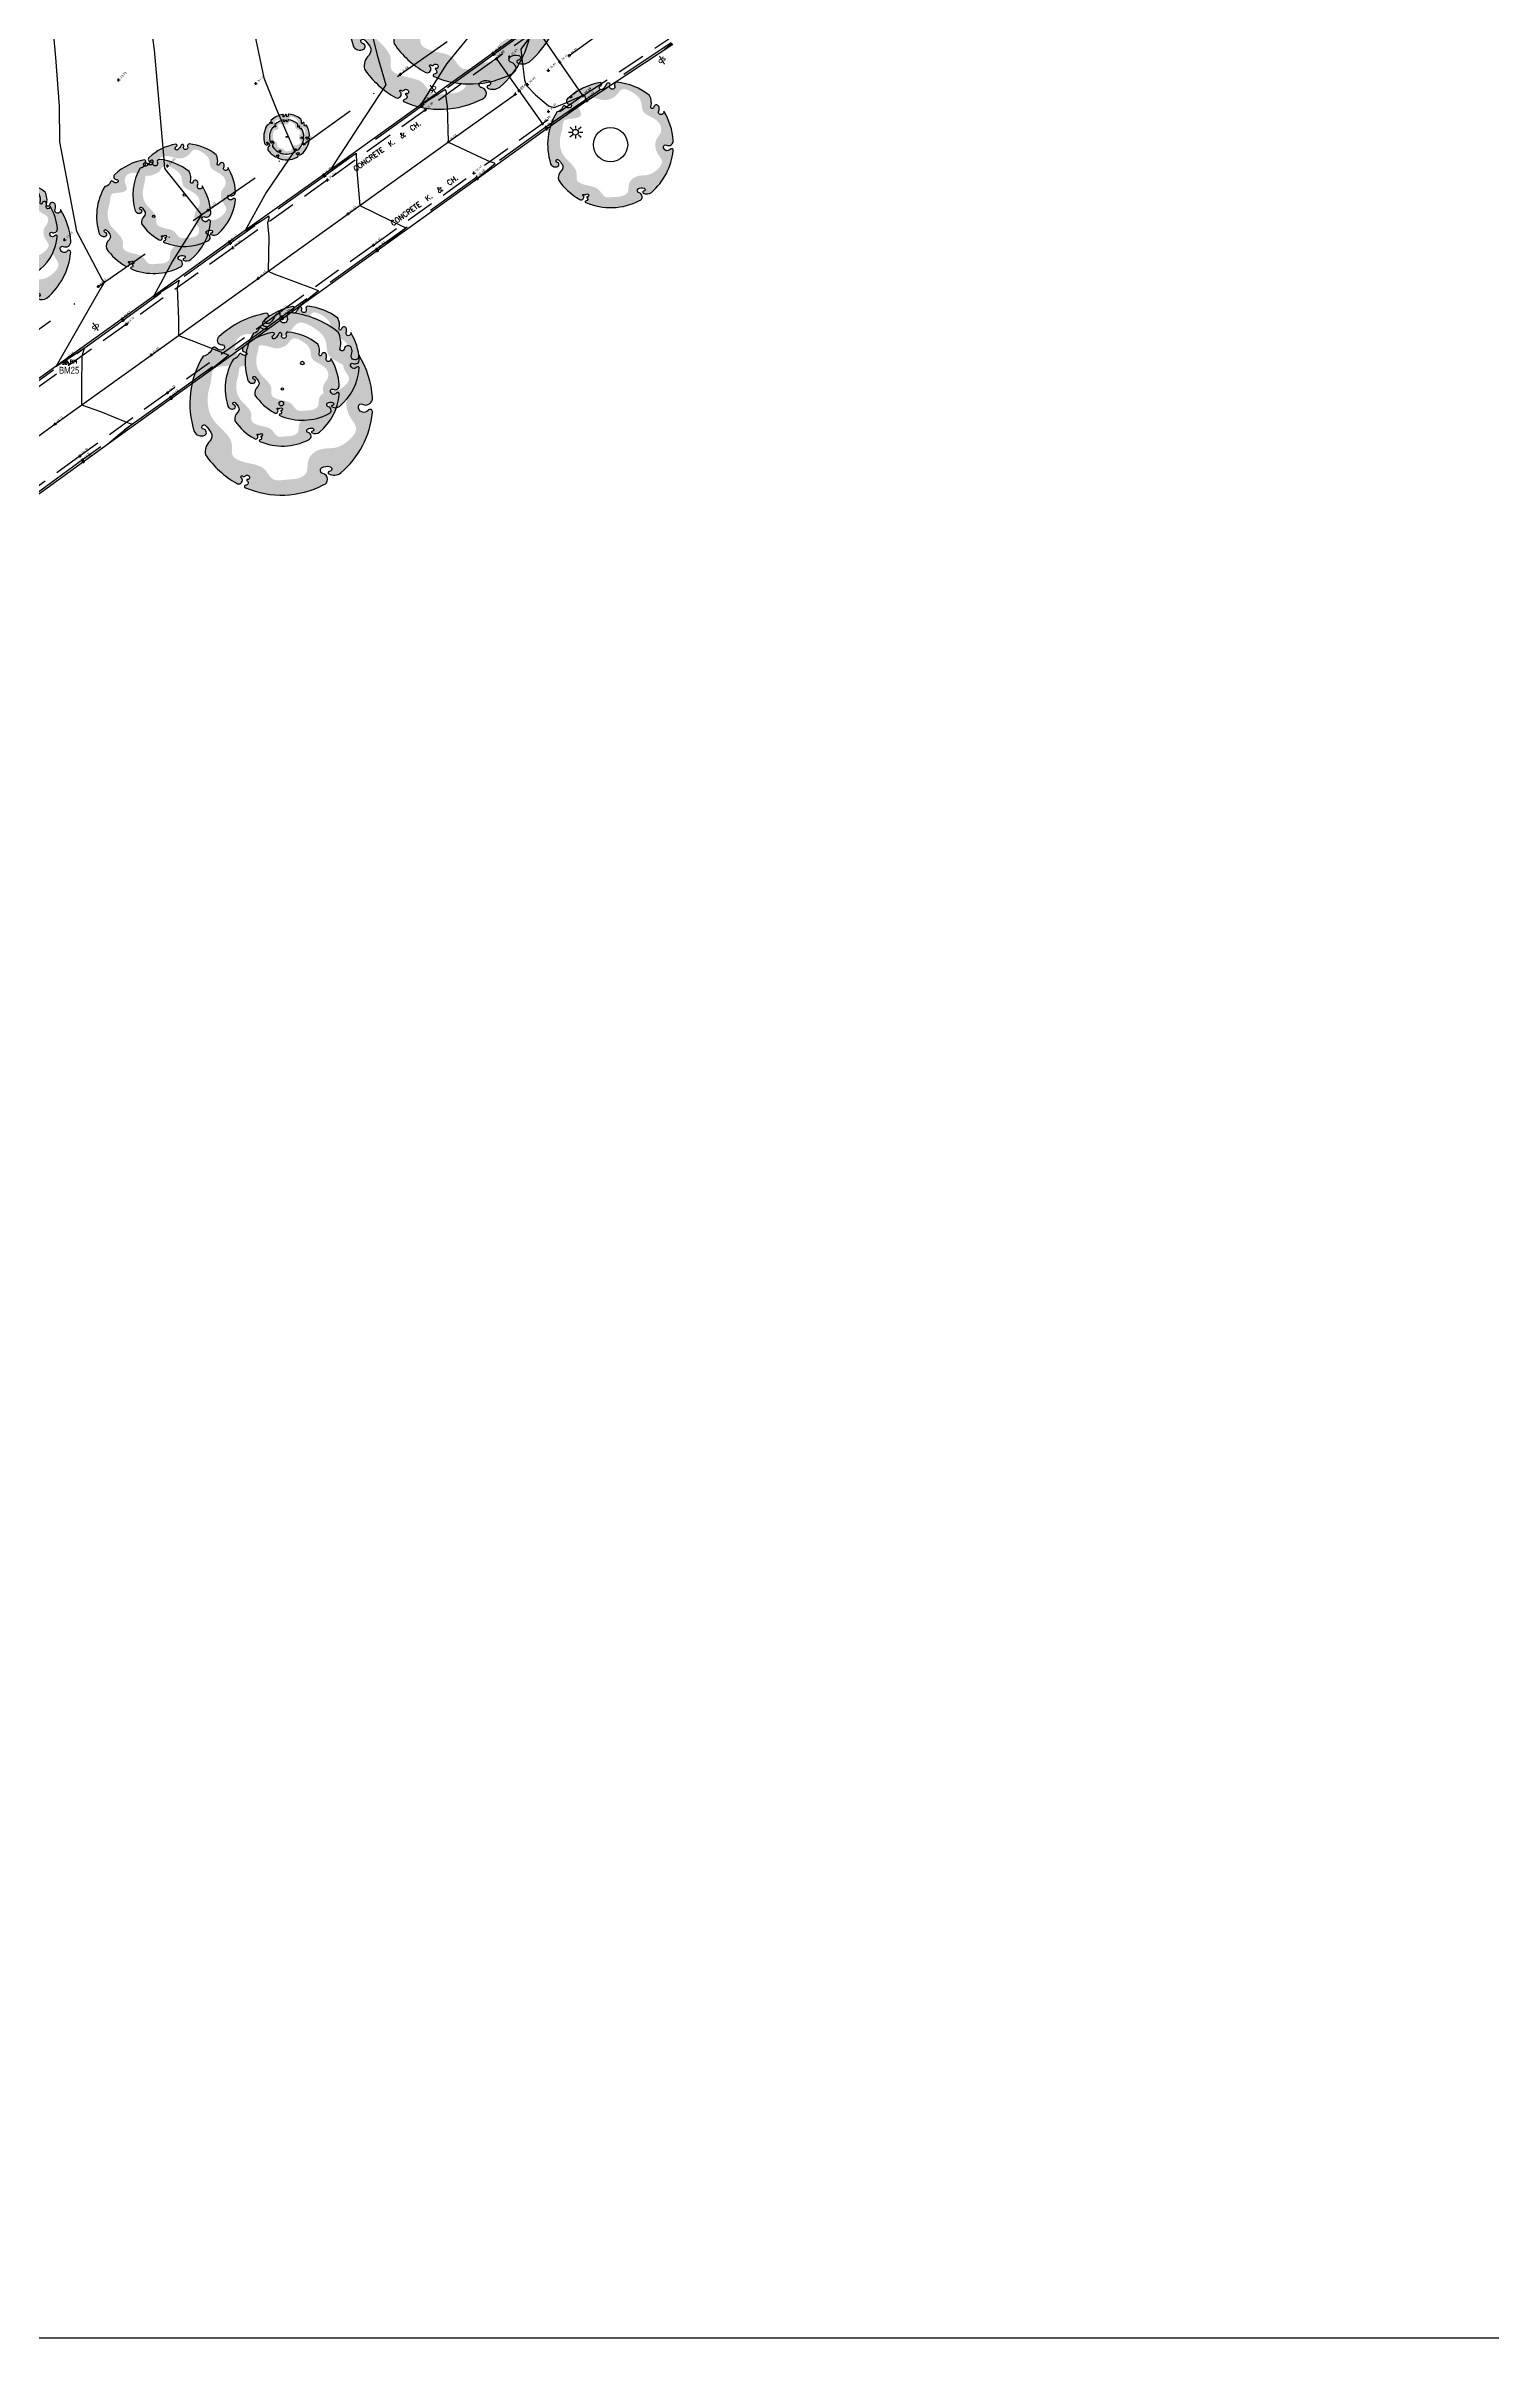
# Model space of a CAD drawing. Header units: metres. Extents: x 245957 to 247358, y 7418632 to 7419642.
# Drawn here: x 246721.2 to 246847.7, y 7418655.8 to 7418856.2 of the extents above; entities that cross this region are included whole.
import ezdxf
from ezdxf.enums import TextEntityAlignment as Align

# ---------------------------------------------------------------- set-up
doc = ezdxf.new("R2010")
doc.units = ezdxf.units.M
for name, pattern in [('DASHDOT', [10, 5, -2.5, 0, -2.5]), ('DASHED', [0.75, 0.5, -0.25]), ('HIDDEN', [0.375, 0.25, -0.125])]:
    doc.linetypes.add(name, pattern=pattern)
for name, color, linetype in [('-TEXT', 7, 'Continuous'), ('017_NAIL-L', 8, 'Continuous'), ('103_TOE_OF_BATTER', 37, 'DASHDOT'), ('103_TOE_OF_BATTER-L', 37, 'DASHDOT'), ('103_TOE_OF_BATTER-S', 37, 'DASHDOT'), ('104_EXISTING_SURFACE-L', 35, 'Continuous'), ('104_EXISTING_SURFACE-S', 35, 'Continuous'), ('201_SINGLE_TREE-H', 63, 'Continuous'), ('201_SINGLE_TREE-S', 96, 'Continuous'), ('408_BACK_OF_KERB', 10, 'Continuous'), ('408_BACK_OF_KERB-L', 10, 'Continuous'), ('408_BACK_OF_KERB-S', 10, 'Continuous'), ('418_LANE_LINE_SOLID', 53, 'Continuous'), ('418_LANE_LINE_SOLID-L', 53, 'Continuous'), ('418_LANE_LINE_SOLID-S', 53, 'Continuous'), ('EX-BENCHMARK', 7, 'Continuous'), ('EX-BENCHMARK_(SLS)', 8, 'Continuous'), ('EX-FEATURE', 7, 'Continuous'), ('EX-TITLEBLOCK', 7, 'Continuous'), ('EX-TRAFFIC_SIGN_(SLS)', 89, 'Continuous'), ('Surface_Contours_Major', 4, 'Continuous'), ('Surface_Contours_Minor', 253, 'Continuous')]:
    doc.layers.add(name, color=color, linetype=linetype)
for name, color, linetype, true_color in [('406_LIP_OF_KERB', 7, 'HIDDEN', 0xff4100), ('406_LIP_OF_KERB-L', 7, 'HIDDEN', 0xff4100), ('406_LIP_OF_KERB-S', 7, 'HIDDEN', 0xff4100), ('407_INVERT_OF_KERB', 7, 'DASHED', 0xff4100), ('407_INVERT_OF_KERB-L', 7, 'DASHED', 0xff4100), ('407_INVERT_OF_KERB-S', 7, 'DASHED', 0xff4100), ('EX-LIGHT_(SLS)', 7, 'Continuous', 0xffa500)]:
    doc.layers.add(name, color=color, linetype=linetype, true_color=true_color)
doc.styles.add('BOLD', font='ARIALN.TTF')
doc.styles.add('ISO2.5', font='isocp.shx', dxfattribs={"height": 2.5})
doc.styles.get("Standard").update_dxf_attribs({"font": 'SIMPLEX.shx'})

# ---------------------------------------------------------------- blocks, each defined once
blk = doc.blocks.new('BM')
at = {"color": 0, "linetype": 'Continuous', "lineweight": 13}
for p, q in [((0, 0), (-0.31, -0.44)), ((-0.19, -0.44), (0, 0)), ((0, 0), (-0.06, -0.44)), ((0, 0), (0.19, -0.44)), ((0.31, -0.44), (0, 0)), ((0, 0), (0.06, -0.44)), ((-0.31, -0.44), (-0.19, -0.44)), ((-0.06, -0.44), (0.06, -0.44)), ((0.19, -0.44), (0.31, -0.44)), ((0.47, -0.02), (0.38, -0.02)), ((0.38, -0.02), (0.38, -0.34)), ((0.47, -0.16), (0.38, -0.16)), ((0.38, -0.16), (0.39, -0.16)), ((0.38, -0.34), (0.47, -0.34)), ((0.38, -0.34), (0.39, -0.34)), ((0.52, -0.04), (0.47, -0.02)), ((0.47, -0.16), (0.52, -0.14)), ((0.52, -0.17), (0.47, -0.16)), ((0.47, -0.34), (0.52, -0.33)), ((0.54, -0.09), (0.52, -0.04)), ((0.52, -0.14), (0.54, -0.09)), ((0.55, -0.21), (0.52, -0.17)), ((0.52, -0.33), (0.55, -0.29)), ((0.56, -0.25), (0.55, -0.21)), ((0.55, -0.29), (0.56, -0.25)), ((0.67, -0.34), (0.67, -0.02)), ((0.67, -0.02), (0.78, -0.19)), ((0.78, -0.19), (0.89, -0.02)), ((0.89, -0.02), (0.89, -0.34))]:
    blk.add_line(p, q, dxfattribs=at)
blk = doc.blocks.new('SP')
at = {"color": 0, "linetype": 'Continuous', "lineweight": 13}
for p, q in [((0.15, 0.42), (0.15, -0.41)), ((0.28, 0.16), (0.26, 0.1)), ((0.26, 0.1), (0.3, 0.06)), ((0.33, 0.19), (0.28, 0.16)), ((0.3, 0.06), (0.4, 0)), ((0.42, 0.18), (0.33, 0.19)), ((0.4, 0), (0.41, 0)), ((0.44, -0.04), (0.4, 0)), ((0.4, 0), (0.41, 0)), ((0.26, -0.1), (0.37, -0.13)), ((0.37, -0.13), (0.42, -0.1)), ((0.37, -0.13), (0.37, -0.13)), ((0.42, -0.1), (0.44, -0.04))]:
    blk.add_line(p, q, dxfattribs=at)
blk.add_circle((0, 0), 0.15, dxfattribs=at)
blk = doc.blocks.new('CROSS')
at = {"color": 0, "linetype": 'Continuous'}
for p, q in [((-0.5, 0), (0.5, 0)), ((0, -0.5), (0, 0.5))]:
    blk.add_line(p, q, dxfattribs=at)
blk = doc.blocks.new('201T')
at = {"layer": '201_SINGLE_TREE-S'}
blk.add_circle((0, 0), 0.5, dxfattribs=at)
blk = doc.blocks.new('201C')
at = {"layer": '201_SINGLE_TREE-H', "transparency": 33554534}
h = blk.add_hatch(color=256, dxfattribs=at)
h.paths.add_polyline_path([(-0.372, -0.334, 0.222926), (0.02, -0.5, 0.770799), (0.044, -0.442, -0.650302), (0.051, -0.412, -0.234737), (0.096, -0.425, -0.847312), (0.082, -0.447, 0.78443), (0.073, -0.458, 0.276934), (0.135, -0.481, 0.193599), (0.431, -0.254, 0.800435), (0.414, -0.234, -0.75216), (0.376, -0.192, -0.528914), (0.401, -0.191, 0.594112), (0.466, -0.18, 0.123805), (0.496, 0.062, -1.41759), (0.461, 0.081, 0.206906), (0.476, 0.113, 0.759729), (0.437, 0.125, -1.073307), (0.419, 0.139, 0.194379), (0.447, 0.223, 0.144612), (0.254, 0.43, 0.53339), (0.228, 0.413, -1.592592), (0.194, 0.429, 1.030038), (0.176, 0.451, -0.10361), (0.131, 0.426, -1.238487), (0.128, 0.459, 0.884725), (0.134, 0.482, 0.147549), (-0.155, 0.475, 0.71725), (-0.158, 0.429, -0.864032), (-0.165, 0.402, -0.310704), (-0.195, 0.427, 0.58143), (-0.217, 0.432, -0.281558), (-0.277, 0.416), (-0.278, 0.416, 0.217121), (-0.496, 0.063), (-0.496, 0.063, 0.440011), (-0.452, 0.021, 0.723973), (-0.444, 0.052, -1.384648), (-0.426, 0.066, -0.051107), (-0.415, 0.022, -0.361502), (-0.441, -0.021, 0.256822), (-0.494, -0.079, 0.116166), (-0.406, -0.291, 0.67803), (-0.368, -0.284, 0.170035), (-0.37, -0.274, -1.054701), (-0.36, -0.27, 0.431903), (-0.347, -0.275, -0.910728), (-0.333, -0.299, -0.42046), (-0.342, -0.298, 1.007885), (-0.348, -0.302, -0.766634), (-0.365, -0.322, 0.938602), (-0.372, -0.334)])
edge = h.paths.add_edge_path(flags=16)
edge.add_spline(control_points=[(-0.318, 0.247), (-0.303, 0.263), (-0.286, 0.289), (-0.256, 0.341), (-0.193, 0.315), (-0.092, 0.286), (-0.116, 0.394), (-0.036, 0.446), (0.039, 0.399), (0.103, 0.33), (0.196, 0.321), (0.278, 0.38), (0.344, 0.296), (0.379, 0.215), (0.33, 0.131), (0.392, 0.059), (0.438, -0.014), (0.405, -0.092), (0.346, -0.109), (0.31, -0.167), (0.306, -0.228), (0.329, -0.309), (0.241, -0.345), (0.165, -0.35), (0.103, -0.314), (0.046, -0.315), (0.005, -0.336), (-0.014, -0.368), (-0.033, -0.407), (-0.093, -0.415), (-0.146, -0.387), (-0.23, -0.366), (-0.225, -0.277), (-0.286, -0.229), (-0.334, -0.194), (-0.374, -0.141), (-0.328, -0.087), (-0.344, -0.001), (-0.387, 0.083), (-0.366, 0.18), (-0.336, 0.227), (-0.318, 0.247)], knot_values=[0, 0, 0, 0, 0.064972, 0.101243, 0.15652, 0.245586, 0.324463, 0.387907, 0.486094, 0.554514, 0.671826, 0.728629, 0.823661, 0.919885, 0.989953, 1.075257, 1.171704, 1.23593, 1.293575, 1.346478, 1.426142, 1.479146, 1.570817, 1.644481, 1.712561, 1.774901, 1.807, 1.846291, 1.885582, 1.928182, 2.007036, 2.074591, 2.151638, 2.226455, 2.293426, 2.340744, 2.397548, 2.47317, 2.587294, 2.673595, 2.754259, 2.754259, 2.754259, 2.754259], degree=3, periodic=0)
at = {"layer": '201_SINGLE_TREE-S'}
blk.add_lwpolyline([(-0.372, -0.334, 0.222926), (0.02, -0.5, 0.770799), (0.044, -0.442, -0.650302), (0.051, -0.412, -0.234737), (0.096, -0.425, -0.847312), (0.082, -0.447, 0.78443), (0.073, -0.458, 0.276934), (0.135, -0.481, 0.193599), (0.431, -0.254, 0.800435), (0.414, -0.234, -0.75216), (0.376, -0.192, -0.528914), (0.401, -0.191, 0.594112), (0.466, -0.18, 0.123805), (0.496, 0.062, -1.41759), (0.461, 0.081, 0.206906), (0.476, 0.113, 0.759729), (0.437, 0.125, -1.073307), (0.419, 0.139, 0.194379), (0.447, 0.223, 0.144612), (0.254, 0.43, 0.53339), (0.228, 0.413, -1.592592), (0.194, 0.429, 1.030038), (0.176, 0.451, -0.10361), (0.131, 0.426, -1.238487), (0.128, 0.459, 0.884725), (0.134, 0.482, 0.147549), (-0.155, 0.475, 0.71725), (-0.158, 0.429, -0.864032), (-0.165, 0.402, -0.310704), (-0.195, 0.427, 0.58143), (-0.217, 0.432, -0.281558), (-0.277, 0.416), (-0.278, 0.416, 0.217121), (-0.496, 0.063), (-0.496, 0.063, 0.440011), (-0.452, 0.021, 0.723973), (-0.444, 0.052, -1.384648), (-0.426, 0.066, -0.051107), (-0.415, 0.022, -0.361502), (-0.441, -0.021, 0.256822), (-0.494, -0.079, 0.116166), (-0.406, -0.291, 0.67803), (-0.368, -0.284, 0.170035), (-0.37, -0.274, -1.054701), (-0.36, -0.27, 0.431903), (-0.347, -0.275, -0.910728), (-0.333, -0.299, -0.42046), (-0.342, -0.298, 1.007885), (-0.348, -0.302, -0.766634), (-0.365, -0.322, 0.938602), (-0.372, -0.334)], format="xyb", dxfattribs=at)
blk = doc.blocks.new('A1-TITLE-SC')
at = {"layer": 'EX-TITLEBLOCK', "color": 2, "flags": 128}
blk.add_lwpolyline([(28, 14), (28, 580), (828, 580), (828, 14)], close=True, dxfattribs=at)
blk = doc.blocks.new('CK')
at = {"layer": '-TEXT'}
blk.add_text('CONCRETE  K.  &  CH.', height=0.45, dxfattribs=at).set_placement((-0.03, -0.24), align=Align.CENTER)
blk = doc.blocks.new('1221')
at = {"layer": 'EX-LIGHT_(SLS)'}
for p, q in [((246717.41, 7418812.92), (246717.67, 7418812.92)), ((246717.77, 7418812.7), (246717.53, 7418812.48)), ((246717.54, 7418813.37), (246717.76, 7418813.17)), ((246718.01, 7418813.49), (246718.01, 7418813.26)), ((246718.01, 7418812.6), (246718.01, 7418812.36)), ((246718.51, 7418813.37), (246718.28, 7418813.16)), ((246718.28, 7418812.69), (246718.51, 7418812.48)), ((246718.38, 7418812.92), (246718.65, 7418812.92))]:
    blk.add_line(p, q, dxfattribs=at)
blk.add_circle((246718.01, 7418812.92), 0.25, dxfattribs=at)

msp = doc.modelspace()

# ---------------------------------------------------------------- linework, layer by layer
at = {"layer": '103_TOE_OF_BATTER'}
msp.add_lwpolyline([(246705.01, 7418819.35), (246709.08, 7418822.73), (246717.54, 7418829.26), (246725.78, 7418835.17), (246735.38, 7418841.84), (246743.77, 7418847.61), (246752.21, 7418853.73), (246759.8, 7418859.06), (246768.24, 7418865.28), (246772.38, 7418868.51)], dxfattribs=at)
at = {"layer": '406_LIP_OF_KERB', "ltscale": 10}
for p, q in [((246764.21, 7418857.65), (246760.61, 7418855.11)), ((246768.21, 7418851.86), (246775.68, 7418856.82)), ((246760.61, 7418855.11), (246754.36, 7418850.59)), ((246754.36, 7418850.59), (246745.84, 7418844.49)), ((246768.21, 7418851.86), (246764.64, 7418849.4)), ((246764.64, 7418849.4), (246758.64, 7418845.09)), ((246745.84, 7418844.49), (246737.55, 7418838.56)), ((246749.85, 7418838.78), (246758.64, 7418845.09)), ((246737.55, 7418838.56), (246728.23, 7418831.86)), ((246749.85, 7418838.78), (246741.62, 7418832.87)), ((246741.62, 7418832.87), (246731.83, 7418825.87)), ((246728.23, 7418831.86), (246719.98, 7418825.96)), ((246731.83, 7418825.87), (246724.18, 7418820.35)), ((246724.18, 7418820.35), (246715.94, 7418814.37))]:
    msp.add_line(p, q, dxfattribs=at)
at = {"layer": '407_INVERT_OF_KERB', "ltscale": 10}
for p, q in [((246763.98, 7418858.02), (246760.39, 7418855.46)), ((246775.9, 7418856.49), (246768.46, 7418851.53)), ((246760.39, 7418855.46), (246754.08, 7418850.95)), ((246754.08, 7418850.95), (246745.58, 7418844.83)), ((246768.46, 7418851.53), (246764.94, 7418849.1)), ((246764.94, 7418849.1), (246758.89, 7418844.74)), ((246745.58, 7418844.83), (246737.35, 7418838.95)), ((246758.89, 7418844.74), (246750.13, 7418838.44)), ((246737.35, 7418838.95), (246727.96, 7418832.21)), ((246750.13, 7418838.44), (246741.85, 7418832.52)), ((246741.85, 7418832.52), (246732.11, 7418825.5)), ((246727.96, 7418832.21), (246719.73, 7418826.31)), ((246732.11, 7418825.5), (246724.39, 7418820)), ((246724.39, 7418820), (246716.24, 7418814.03))]:
    msp.add_line(p, q, dxfattribs=at)
at = {"layer": '408_BACK_OF_KERB'}
for p, q in [((246763.91, 7418858.15), (246760.3, 7418855.57)), ((246760.3, 7418855.57), (246754, 7418851.06)), ((246768.51, 7418851.4), (246776.03, 7418856.35)), ((246754, 7418851.06), (246745.48, 7418844.94)), ((246768.51, 7418851.4), (246765.03, 7418848.95)), ((246765.03, 7418848.95), (246758.95, 7418844.59)), ((246745.48, 7418844.94), (246737.24, 7418839.07)), ((246758.95, 7418844.59), (246750.19, 7418838.3)), ((246737.24, 7418839.07), (246727.87, 7418832.34)), ((246750.19, 7418838.3), (246741.88, 7418832.34)), ((246727.87, 7418832.34), (246719.63, 7418826.44)), ((246741.88, 7418832.34), (246732.17, 7418825.38)), ((246732.17, 7418825.38), (246724.49, 7418819.84)), ((246724.49, 7418819.84), (246716.3, 7418813.91))]:
    msp.add_line(p, q, dxfattribs=at)
at = {"layer": '418_LANE_LINE_SOLID'}
for p, q in [((246766.16, 7418854.8), (246764.21, 7418857.64)), ((246766.98, 7418855.36), (246771.27, 7418858.45)), ((246760.61, 7418855.09), (246762.61, 7418852.29)), ((246768.17, 7418851.87), (246766.16, 7418854.8)), ((246756.41, 7418847.82), (246762.27, 7418852)), ((246762.61, 7418852.29), (246764.64, 7418849.4)), ((246747.63, 7418841.52), (246756.41, 7418847.82)), ((246739.77, 7418835.88), (246747.63, 7418841.52)), ((246730.41, 7418829.18), (246739.77, 7418835.88)), ((246721.99, 7418823.13), (246730.41, 7418829.18)), ((246713.19, 7418816.79), (246721.99, 7418823.13))]:
    msp.add_line(p, q, dxfattribs=at)
at = {"layer": 'Surface_Contours_Major'}
for points, elevation in [([(246748.93, 7418860.46), (246750.17, 7418855.41), (246750.94, 7418852.81), (246748.6, 7418849.24), (246746.1, 7418845.39), (246747.77, 7418846.46), (246748.34, 7418846.82), (246748.33, 7418846.45), (246748.36, 7418846.3), (246748.39, 7418845.29), (246748.65, 7418842.25), (246751.39, 7418840.9), (246752.24, 7418840.5), (246752.57, 7418840.35), (246752.71, 7418840.3), (246752.24, 7418839.91), (246750.96, 7418838.86)], 35), ([(246730.38, 7418857.96), (246730.68, 7418855.87), (246731.52, 7418846.27), (246731.53, 7418845.78), (246731.58, 7418845.51), (246731.65, 7418845.37), (246734.81, 7418841.44), (246732.27, 7418837.38), (246730.61, 7418834.31), (246731.94, 7418835.15), (246732.86, 7418835.73), (246732.77, 7418835.39), (246732.68, 7418835.06), (246732.8, 7418832.31), (246732.79, 7418830.88), (246734.12, 7418830.4), (246736.7, 7418829.36), (246736.95, 7418829.27), (246737.21, 7418829.17), (246736.34, 7418828.46), (246735.01, 7418827.42)], 34), ([(246763.49, 7418856.95), (246762.74, 7418855.93), (246762.86, 7418854.86), (246763.06, 7418853.25), (246763.24, 7418852.76), (246764.04, 7418851.92), (246765.16, 7418850.98), (246765.67, 7418850.81), (246766.49, 7418851.15), (246768.13, 7418851.86), (246768.1, 7418851.86), (246768.08, 7418852), (246768.13, 7418851.97), (246768.17, 7418851.97), (246768.24, 7418851.94), (246768.3, 7418851.92), (246768.36, 7418851.67), (246768.4, 7418851.48), (246767.27, 7418850.6), (246766.67, 7418850.1)], 36)]:
    msp.add_lwpolyline(points, dxfattribs=dict(at, elevation=elevation))
at = {"layer": 'Surface_Contours_Minor'}
for points, elevation in [([(246738.65, 7418861.06), (246740.25, 7418853.41), (246741.36, 7418850.65), (246742.93, 7418847.04), (246740.46, 7418843.4), (246738.64, 7418840.07), (246739.99, 7418840.89), (246740.69, 7418841.34), (246740.69, 7418841.13), (246740.59, 7418840.74), (246740.7, 7418839.49), (246740.65, 7418836.52), (246741.15, 7418836.28), (246744.57, 7418834.99), (246744.86, 7418834.88), (246745.04, 7418834.8), (246744.5, 7418834.36), (246743.16, 7418833.26)], 34.5), ([(246759.81, 7418858.97), (246756.26, 7418854.66), (246754, 7418851.07), (246753.99, 7418851.06), (246753.98, 7418851.05), (246753.99, 7418851.05), (246754, 7418851.06), (246755.58, 7418852.06), (246756.1, 7418852.39), (246756.17, 7418852.28), (246756.23, 7418851.95), (246756.16, 7418851.89), (246756.3, 7418850.94), (246756.38, 7418847.86), (246756.38, 7418847.81), (246756.38, 7418847.8), (246756.39, 7418847.79), (246756.46, 7418847.76), (246759.34, 7418846.42), (246760.04, 7418846.09), (246760.05, 7418846.1), (246760.41, 7418845.97), (246760.51, 7418845.91), (246760.17, 7418845.62), (246758.94, 7418844.62), (246758.62, 7418844.37), (246758.56, 7418844.32)], 35.5), ([(246721.8, 7418857.76), (246722.03, 7418855.2), (246722.36, 7418850.95), (246722.39, 7418847.81), (246723.87, 7418840.01), (246726.11, 7418835.75), (246726.29, 7418835.53), (246726.15, 7418835.3), (246725.95, 7418834.94), (246722.09, 7418828.2), (246723.12, 7418828.86), (246724.55, 7418829.77), (246724.46, 7418829.47), (246724.34, 7418829.08), (246724.32, 7418826.39), (246724.32, 7418824.81), (246725.97, 7418824.24), (246728.26, 7418823.3), (246728.57, 7418823.2), (246728.81, 7418823.15), (246727.7, 7418822.29), (246726.56, 7418821.34)], 33.5), ([(246775.98, 7418856.41), (246775.44, 7418855.97), (246775.29, 7418855.86)], 36.5)]:
    msp.add_lwpolyline(points, dxfattribs=dict(at, elevation=elevation))

# ---------------------------------------------------------------- block references
at = {"layer": '-TEXT'}
for p, rotation in [((246751.06, 7418847.48), 35.56636446177482), ((246754.32, 7418842.72), 35.65645902219844)]:
    msp.add_blockref('CK', p, dxfattribs=dict(at, rotation=rotation))
at = {"layer": '017_NAIL-L', "color": 1}
msp.add_blockref('1221', (49.51, 35.74), dxfattribs=at)
at = {"layer": '103_TOE_OF_BATTER-S', "xscale": 0.25, "yscale": 0.25, "zscale": 0.25}
for p in [(246752.21, 7418853.73), (246743.77, 7418847.61), (246735.38, 7418841.84), (246725.78, 7418835.17)]:
    msp.add_blockref('CROSS', p, dxfattribs=at)
at = {"layer": '104_EXISTING_SURFACE-S', "xscale": 0.25, "yscale": 0.25, "zscale": 0.25}
for p in [(246761.75, 7418855.24), (246727.56, 7418853.23), (246739.56, 7418852.92), (246763.33, 7418852.82), (246765.15, 7418854.07), (246765.16, 7418850.48), (246767.13, 7418851.76), (246731.84, 7418845.71), (246722.83, 7418839.26)]:
    msp.add_blockref('CROSS', p, dxfattribs=at)
at = {"layer": '201_SINGLE_TREE-S', "rotation": 25}
for name, p, xscale, yscale, zscale in [('201C', (246758.29, 7418860.88), 16, 16, 16), ('201C', (246755.69, 7418858.67), 16, 16, 16), ('201C', (246770.59, 7418847.57), 11, 11, 11), ('201C', (246742.26, 7418848.25), 4, 4, 4), ('201C', (246733.3, 7418843.17), 9, 9, 9), ('201C', (246742.26, 7418848.25), 3, 3, 3), ('201T', (246770.59, 7418847.57), 3, 3, 3), ('201C', (246717.39, 7418838.72), 12, 12, 12), ('201C', (246730.63, 7418841.31), 10, 10, 10), ('201T', (246742.26, 7418848.25), 0.1, 0.1, 0.1), ('201T', (246742.26, 7418848.25), 0.1, 0.1, 0.1), ('201C', (246717.96, 7418839.93), 8.5, 8.5, 8.5), ('201T', (246733.3, 7418843.17), 0.2, 0.2, 0.2), ('201T', (246730.63, 7418841.31), 0.2, 0.2, 0.2), ('201C', (246741.79, 7418824.93), 16, 16, 16), ('201C', (246743.63, 7418828.48), 10, 10, 10), ('201C', (246741.88, 7418826.22), 10, 10, 10), ('201T', (246743.63, 7418828.48), 0.3, 0.3, 0.3), ('201T', (246741.79, 7418824.93), 0.4, 0.4, 0.4), ('201T', (246741.88, 7418826.22), 0.2, 0.2, 0.2)]:
    msp.add_blockref(name, p, dxfattribs=dict(at, xscale=xscale, yscale=yscale, zscale=zscale))
at = {"layer": '406_LIP_OF_KERB-S', "xscale": 0.25, "yscale": 0.25, "zscale": 0.25}
for p in [(246760.61, 7418855.11), (246754.36, 7418850.59), (246768.21, 7418851.86), (246764.64, 7418849.4), (246745.84, 7418844.49), (246758.64, 7418845.09), (246737.55, 7418838.56), (246749.85, 7418838.78), (246741.62, 7418832.87), (246728.23, 7418831.86), (246731.83, 7418825.87), (246724.18, 7418820.35)]:
    msp.add_blockref('CROSS', p, dxfattribs=at)
at = {"layer": '407_INVERT_OF_KERB-S', "xscale": 0.25, "yscale": 0.25, "zscale": 0.25}
for p in [(246760.39, 7418855.46), (246754.08, 7418850.95), (246768.46, 7418851.53), (246764.94, 7418849.1), (246745.58, 7418844.83), (246758.89, 7418844.74), (246737.35, 7418838.95), (246750.13, 7418838.44), (246741.85, 7418832.52), (246727.96, 7418832.21), (246732.11, 7418825.5), (246724.39, 7418820)]:
    msp.add_blockref('CROSS', p, dxfattribs=at)
at = {"layer": '408_BACK_OF_KERB-S', "xscale": 0.25, "yscale": 0.25, "zscale": 0.25}
for p in [(246760.3, 7418855.57), (246754, 7418851.06), (246768.51, 7418851.4), (246765.03, 7418848.95), (246745.48, 7418844.94), (246758.95, 7418844.59), (246737.24, 7418839.07), (246750.19, 7418838.3), (246727.87, 7418832.34), (246741.88, 7418832.34), (246732.17, 7418825.38), (246724.49, 7418819.84)]:
    msp.add_blockref('CROSS', p, dxfattribs=at)
at = {"layer": '418_LANE_LINE_SOLID-S', "xscale": 0.25, "yscale": 0.25, "zscale": 0.25}
for p in [(246760.61, 7418855.09), (246766.16, 7418854.8), (246766.98, 7418855.36), (246762.27, 7418852), (246762.61, 7418852.29), (246768.17, 7418851.87), (246764.64, 7418849.4), (246756.41, 7418847.82), (246747.63, 7418841.52), (246739.77, 7418835.88), (246730.41, 7418829.18), (246721.99, 7418823.13)]:
    msp.add_blockref('CROSS', p, dxfattribs=at)
at = {"layer": 'EX-BENCHMARK_(SLS)'}
msp.add_blockref('BM', (246722.97, 7418828.78), dxfattribs=at)
at = {"layer": 'EX-FEATURE', "xscale": 1.700115417462983, "yscale": 1.700118539193977, "zscale": 1.700115272608143}
msp.add_blockref('A1-TITLE-SC', (245930.21, 7418631.97), dxfattribs=at)
at = {"layer": 'EX-TRAFFIC_SIGN_(SLS)'}
for p, rotation in [((246774.97, 7418854.87), 33.37282441487999), ((246755.16, 7418852.53), 215.6136462346298), ((246725.66, 7418831.74), 215.5857415886873)]:
    msp.add_blockref('SP', p, dxfattribs=dict(at, rotation=rotation))

# ---------------------------------------------------------------- texts
at = {"layer": '017_NAIL-L', "style": 'ISO2.5'}
msp.add_text('33.56', height=0.2, rotation=45, dxfattribs=at).set_placement((246723.14, 7418828.95), align=Align.MIDDLE_LEFT)
at = {"layer": '103_TOE_OF_BATTER-L', "style": 'ISO2.5'}
for s, p in [('35.08', (246752.38, 7418853.9)), ('34.55', (246743.93, 7418847.78)), ('34.03', (246735.55, 7418842.01)), ('33.47', (246725.95, 7418835.34))]:
    msp.add_text(s, height=0.2, rotation=45, dxfattribs=at).set_placement(p, align=Align.MIDDLE_LEFT)
at = {"layer": '104_EXISTING_SURFACE-L', "style": 'ISO2.5'}
for s, p in [('35.93', (246761.92, 7418855.41)), ('36.15', (246765.32, 7418854.24)), ('33.79', (246727.72, 7418853.4)), ('34.46', (246739.73, 7418853.09)), ('36.02', (246763.5, 7418852.99)), ('35.97', (246765.33, 7418850.65)), ('36.07', (246767.3, 7418851.93)), ('34.02', (246732.01, 7418845.87)), ('33.43', (246723, 7418839.43))]:
    msp.add_text(s, height=0.2, rotation=45, dxfattribs=at).set_placement(p, align=Align.MIDDLE_LEFT)
at = {"layer": '406_LIP_OF_KERB-L', "style": 'ISO2.5'}
for s, p in [('35.78', (246760.77, 7418855.28)), ('35.99', (246768.37, 7418852.03)), ('35.38', (246754.53, 7418850.76)), ('35.79', (246764.81, 7418849.56)), ('34.84', (246746, 7418844.66)), ('35.41', (246758.81, 7418845.25)), ('34.30', (246737.72, 7418838.73)), ('34.85', (246750.01, 7418838.94)), ('33.72', (246728.4, 7418832.02)), ('34.31', (246741.78, 7418833.03)), ('33.70', (246732, 7418826.04)), ('33.28', (246724.34, 7418820.52))]:
    msp.add_text(s, height=0.2, rotation=45, dxfattribs=at).set_placement(p, align=Align.MIDDLE_LEFT)
at = {"layer": '407_INVERT_OF_KERB-L', "style": 'ISO2.5'}
for s, p in [('35.78', (246760.55, 7418855.63)), ('35.37', (246754.25, 7418851.11)), ('36.00', (246768.63, 7418851.69)), ('35.79', (246765.1, 7418849.26)), ('34.82', (246745.75, 7418845)), ('35.40', (246759.05, 7418844.91)), ('34.28', (246737.51, 7418839.12)), ('34.83', (246750.29, 7418838.61)), ('33.70', (246728.12, 7418832.37)), ('34.29', (246742.02, 7418832.69)), ('33.68', (246732.27, 7418825.66)), ('33.26', (246724.55, 7418820.16))]:
    msp.add_text(s, height=0.2, rotation=45, dxfattribs=at).set_placement(p, align=Align.MIDDLE_LEFT)
at = {"layer": '408_BACK_OF_KERB-L', "style": 'ISO2.5'}
for s, p in [('35.92', (246760.47, 7418855.74)), ('35.50', (246754.17, 7418851.23)), ('36.11', (246768.67, 7418851.56)), ('35.90', (246765.2, 7418849.12)), ('34.96', (246745.65, 7418845.11)), ('35.53', (246759.12, 7418844.76)), ('34.41', (246737.4, 7418839.24)), ('34.95', (246750.36, 7418838.47)), ('33.83', (246728.04, 7418832.51)), ('34.42', (246742.05, 7418832.51)), ('33.83', (246732.34, 7418825.54)), ('33.38', (246724.65, 7418820.01))]:
    msp.add_text(s, height=0.2, rotation=45, dxfattribs=at).set_placement(p, align=Align.MIDDLE_LEFT)
at = {"layer": '418_LANE_LINE_SOLID-L', "style": 'ISO2.5'}
for s, p in [('35.80', (246760.78, 7418855.26)), ('36.12', (246766.33, 7418854.97)), ('36.18', (246767.15, 7418855.53)), ('35.87', (246762.44, 7418852.17)), ('35.89', (246762.78, 7418852.45)), ('35.99', (246768.34, 7418852.04)), ('35.79', (246764.81, 7418849.57)), ('35.50', (246756.58, 7418847.98)), ('34.93', (246747.8, 7418841.69)), ('34.45', (246739.94, 7418836.05)), ('33.85', (246730.58, 7418829.35)), ('33.37', (246722.16, 7418823.3))]:
    msp.add_text(s, height=0.2, rotation=45, dxfattribs=at).set_placement(p, align=Align.MIDDLE_LEFT)
at = {"layer": 'EX-BENCHMARK', "color": 2, "style": 'BOLD'}
msp.add_text('BM25', height=0.595, dxfattribs=at).set_placement((246723.23, 7418827.85), align=Align.MIDDLE)

doc.saveas('drawing.dxf')
